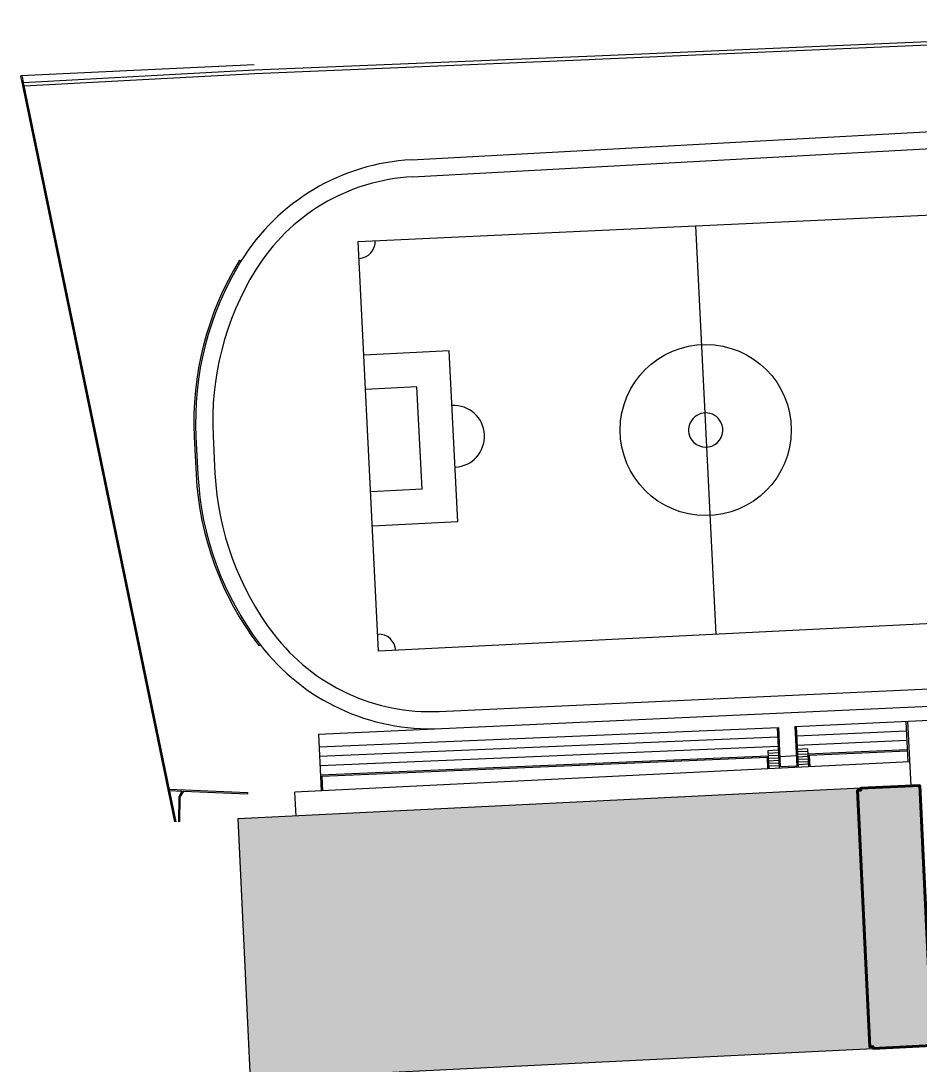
# Model space of a CAD drawing. Header units: millimetres. Extents: x 34038 to 35840, y 10511 to 10922.
# Drawn here: x 34038.2 to 34143.3, y 10756.5 to 10878.6 of the extents above; entities that cross this region are included whole.
import ezdxf

# ---------------------------------------------------------------- set-up
doc = ezdxf.new("R2010")
doc.units = ezdxf.units.MM
doc.layers.add('MANTER', color=150, linetype='Continuous')
doc.layers.add('PROJEÇÃO DAS EDIFICAÇÕES', color=4, linetype='Continuous', lineweight=60)

msp = doc.modelspace()

# ---------------------------------------------------------------- hatches: boundary and pattern name
at = {"layer": 'MANTER'}
h = msp.add_hatch(color=170, dxfattribs=at)
h.dxf.hatch_style = 1
h.paths.add_polyline_path([(34143.278, 10789.203), (34136.397, 10788.888), (34136.407, 10788.678), (34136.018, 10788.659), (34137.45, 10758.663), (34137.839, 10758.682), (34137.849, 10758.472), (34144.729, 10758.81)])
h = msp.add_hatch(color=170, dxfattribs=at)
h.dxf.hatch_style = 1
h.paths.add_polyline_path([(34136.018, 10788.659), (34136.407, 10788.678), (34136.397, 10788.888), (34063.585, 10785.309), (34065.037, 10754.893), (34137.849, 10758.472), (34137.839, 10758.682), (34137.45, 10758.663)])

# ---------------------------------------------------------------- linework, layer by layer
for p, q in [((34105.318, 10874.506), (34200.323, 10878.585)), ((34105.335, 10874.106), (34200.345, 10878.185)), ((34065.555, 10872.85), (34105.318, 10874.506)), ((34065.574, 10872.45), (34104.644, 10874.078)), ((34104.644, 10874.078), (34105.335, 10874.106)), ((34056.219, 10784.947), (34038.238, 10872.175)), ((34038.553, 10871.389), (34038.408, 10872.093)), ((34038.553, 10871.389), (34065.555, 10872.85)), ((34038.635, 10870.993), (34065.574, 10872.45)), ((34056.37, 10784.954), (34038.553, 10871.389)), ((34083.893, 10862.357), (34150.397, 10865.975)), ((34084.002, 10860.36), (34150.51, 10863.978)), ((34063.786, 10850.596), (34063.957, 10850.491)), ((34058.503, 10829.962), (34058.723, 10825.567)), ((34058.702, 10829.972), (34058.923, 10825.577)), ((34060.7, 10830.072), (34060.92, 10825.677)), ((34066.043, 10805.564), (34066.202, 10805.685)), ((34073.029, 10795.222), (34180.251, 10800.134)), ((34087.133, 10797.87), (34153.669, 10800.918)), ((34128.705, 10796.11), (34179.606, 10798.442)), ((34141.66, 10796.704), (34141.887, 10791.961)), ((34142.27, 10789.157), (34141.909, 10796.715)), ((34073.029, 10795.222), (34073.346, 10788.592)), ((34073.101, 10793.72), (34126.769, 10796.004)), ((34126.619, 10795.997), (34126.847, 10791.222)), ((34126.769, 10796.004), (34126.99, 10791.379)), ((34128.705, 10796.11), (34128.926, 10791.474)), ((34128.856, 10796.093), (34129.083, 10791.332)), ((34128.907, 10795.027), (34141.712, 10795.614)), ((34073.149, 10792.63), (34126.671, 10794.907)), ((34073.205, 10791.543), (34126.723, 10793.82)), ((34128.959, 10793.94), (34141.769, 10794.527)), ((34073.258, 10790.444), (34125.577, 10792.67)), ((34126.747, 10793.32), (34125.549, 10793.261)), ((34125.549, 10793.261), (34125.649, 10791.165)), ((34126.761, 10793.02), (34125.563, 10792.961)), ((34126.776, 10792.72), (34125.577, 10792.661)), ((34126.931, 10792.614), (34128.868, 10792.697)), ((34130.182, 10793.489), (34128.983, 10793.43)), ((34130.196, 10793.189), (34128.997, 10793.13)), ((34130.21, 10792.889), (34129.012, 10792.83)), ((34130.224, 10792.59), (34129.026, 10792.531)), ((34130.182, 10793.489), (34130.282, 10791.389)), ((34130.21, 10792.896), (34141.826, 10793.428)), ((34130.367, 10792.753), (34141.833, 10793.278)), ((34130.367, 10792.753), (34130.432, 10791.396)), ((34142.136, 10791.974), (34070.257, 10788.44)), ((34073.415, 10790.3), (34125.434, 10792.514)), ((34125.434, 10792.514), (34125.499, 10791.158)), ((34126.79, 10792.421), (34125.592, 10792.362)), ((34126.804, 10792.121), (34125.606, 10792.062)), ((34126.819, 10791.821), (34125.62, 10791.762)), ((34126.833, 10791.522), (34125.634, 10791.463)), ((34128.926, 10791.474), (34126.99, 10791.379)), ((34130.239, 10792.29), (34129.04, 10792.231)), ((34130.253, 10791.99), (34129.055, 10791.931)), ((34130.267, 10791.691), (34129.069, 10791.632)), ((34073.415, 10790.3), (34073.496, 10788.599)), ((34136.397, 10788.888), (34143.278, 10789.203)), ((34055.584, 10788.77), (34064.709, 10788.397)), ((34055.615, 10788.618), (34057.062, 10788.559)), ((34056.682, 10787.884), (34056.643, 10784.967)), ((34057.062, 10788.559), (34056.682, 10787.884)), ((34056.83, 10787.842), (34056.778, 10784.974)), ((34057.23, 10788.552), (34056.83, 10787.842)), ((34057.23, 10788.552), (34064.703, 10788.247)), ((34064.709, 10788.397), (34064.703, 10788.247)), ((34070.391, 10785.624), (34070.257, 10788.44))]:
    msp.add_line(p, q)
at = {"color": 2}
msp.add_line((34065.494, 10873.446), (34038.238, 10872.175), dxfattribs=at)
at = {"color": 7}
for p, q in [((34117.075, 10854.636), (34119.468, 10806.872)), ((34088.307, 10840.012), (34078.319, 10839.509)), ((34089.312, 10820.037), (34088.307, 10840.012)), ((34084.513, 10835.816), (34078.518, 10835.514)), ((34085.116, 10823.831), (34084.513, 10835.816)), ((34085.116, 10823.831), (34079.124, 10823.529)), ((34089.312, 10820.037), (34079.325, 10819.534))]:
    msp.add_line(p, q, dxfattribs=at)
msp.add_lwpolyline([(34156.495, 10856.455), (34158.892, 10808.847), (34080.045, 10804.896), (34077.656, 10852.816)], close=True, dxfattribs=at)
msp.add_circle((34118.272, 10830.754), 10, dxfattribs=at)
for centre, radius, start, end in [((34085.251, 10837.394), 25, 93.11387, 148.40612), ((34085.251, 10837.394), 23, 93.11387, 148.40612), ((34094.409, 10831.761), 35.952, 148.40612, 182.86838), ((34094.409, 10831.761), 35.752, 148.40612, 182.86838), ((34094.409, 10831.761), 33.752, 148.40612, 182.86838), ((34094.63, 10827.366), 35.952, 182.86838, 217.33065), ((34094.63, 10827.366), 35.752, 182.86838, 217.33065), ((34094.63, 10827.366), 33.752, 182.86838, 217.33065), ((34086.08, 10820.846), 23, 217.33065, 272.6229), ((34086.08, 10820.846), 25, 217.33065, 272.6229)]:
    msp.add_arc(centre, radius, start, end)
for centre, radius, start, end in [((34077.656, 10852.816), 2, 272.8537, 2.64266), ((34088.809, 10830.025), 3.612, 272.88282, 92.88282), ((34118.272, 10830.754), 2, 28.11964, 215.53047), ((34118.272, 10830.754), 2, 215.53047, 28.11964), ((34080.045, 10804.896), 2, 2.86838, 92.8537)]:
    msp.add_arc(centre, radius, start, end, dxfattribs=at)
at = {"layer": 'MANTER'}
msp.add_lwpolyline([(34137.849, 10758.472), (34137.839, 10758.682), (34137.45, 10758.663), (34136.018, 10788.659), (34136.407, 10788.678), (34136.397, 10788.888), (34063.585, 10785.309), (34065.037, 10754.893), (34137.849, 10758.472)], dxfattribs=at)
at = {"layer": 'PROJEÇÃO DAS EDIFICAÇÕES'}
msp.add_lwpolyline([(34144.729, 10758.81), (34137.849, 10758.472), (34137.839, 10758.682), (34137.45, 10758.663), (34136.018, 10788.659), (34136.407, 10788.678), (34136.397, 10788.888), (34143.278, 10789.203), (34144.729, 10758.81)], dxfattribs=at)

doc.saveas('drawing.dxf')
